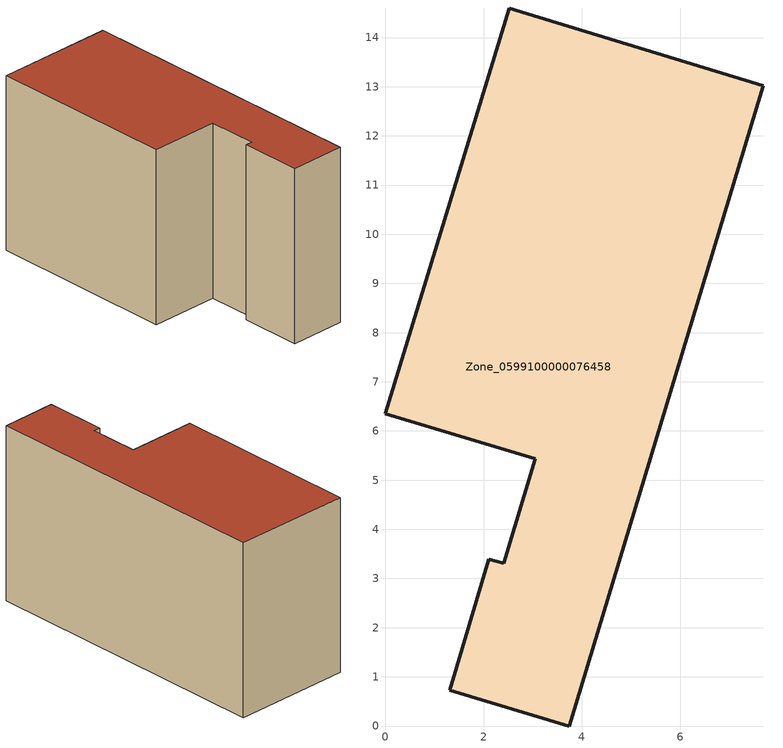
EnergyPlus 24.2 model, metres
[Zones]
Zone_0599100000076458
 floor ground (C_G): 7.69,13.02 3.74,0 1.31,0.73 2.11,3.39 2.41,3.31 3.05,5.43 0,6.35 2.52,14.6 z0
 wall outside (C_F): 3.74,0 7.69,13.02 2.52,14.6 0,6.35 3.05,5.43 2.41,3.31 2.11,3.39 1.31,0.73 3.74,0 z0:7.98
 roof outside (C_R): 1.31,0.73 3.74,0 7.69,13.02 2.52,14.6 0,6.35 3.05,5.43 2.41,3.31 2.11,3.39 z7.98
[BUILDING]
Pand.0599100000076458: North Axis=0; Terrain=City; Loads Convergence Tolerance Value=0.04; Temperature Convergence Tolerance Value=0.4; Solar Distribution=FullExterior; Maximum Number of Warmup Days=25; Minimum Number of Warmup Days=1
[Site:Location]
Rotterdam.The.Hague.AP_ZH_NLD Design_Conditions: Latitude=51.96; Longitude=4.45; Time Zone=1; Elevation=-4.5
[SITE:GROUNDTEMPERATURE:BUILDINGSURFACE]
18, 18, 18, 18, 18, 18, 18, 18, 18, 18, 18, 18
[MATERIAL] Thermal Absorptance=0.9; Solar Absorptance=0.7; Visible Absorptance=0.7
Name | Roughness | Thickness | Conductivity | Density | Specific Heat
G.TI.1975-1991 | MediumSmooth | 0.15 | 0.288461 | 540 | 1210
F.TI.1975-1991 | Rough | 0.3 | 0.230769 | 1920 | 840
R.TI.1975-1991 | MediumRough | 0.2 | 0.153846 | 1500 | 1000
[CONSTRUCTION]
C_G: G.TI.1975-1991
C_F: F.TI.1975-1991
C_R: R.TI.1975-1991
[ZONE]
Zone_0599100000076458: Type=1; Multiplier=1; Ceiling Height=Autocalculate; Volume=Autocalculate; Floor Area=autocalculate; Part of Total Floor Area=Yes
[ZONEINFILTRATION:DESIGNFLOWRATE]
Infil_Zone_0599100000076458: Zone or ZoneList or Space or SpaceList=Zone_0599100000076458; Schedule=AlwaysOn; Design Flow Rate Calculation Method=Flow/Area; Flow Rate per Floor Area=0.003; Constant Term Coefficient=1; Temperature Term Coefficient=0; Velocity Term Coefficient=0; Velocity Squared Term Coefficient=0
[HVACTEMPLATE:ZONE:IDEALLOADSAIRSYSTEM]
Zone_0599100000076458: Maximum Heating Supply Air Temperature=50; Minimum Cooling Supply Air Temperature=13; Maximum Heating Supply Air Humidity Ratio=0.0156; Minimum Cooling Supply Air Humidity Ratio=0.0077; Heating Limit=NoLimit; Cooling Limit=NoLimit; Dehumidification Control Type=ConstantSensibleHeatRatio; Cooling Sensible Heat Ratio=0.7; Dehumidification Setpoint=60; Humidification Control Type=None; Humidification Setpoint=30; Outdoor Air Method=None; Outdoor Air Flow Rate per Person=0.00944; Outdoor Air Flow Rate per Zone Floor Area=0; Outdoor Air Flow Rate per Zone=0; Demand Controlled Ventilation Type=None; Outdoor Air Economizer Type=NoEconomizer; Heat Recovery Type=None; Sensible Heat Recovery Effectiveness=0.7; Latent Heat Recovery Effectiveness=0.65
[ZONECONTROL:THERMOSTAT]
ThermostatControl_Zone_0599100000076458: Zone or ZoneList=Zone_0599100000076458; Control Type Schedule=DualSetpointControlType; Control 1=Thermostat_Zone_0599100000076458; Temperature Difference Between Cutout And Setpoint=0
[THERMOSTATSETPOINT:DUALSETPOINT]
Thermostat_Zone_0599100000076458: Heating Setpoint Temperature Schedule=HeatingSetpoint_Zone_0599100000076458; Cooling Setpoint Temperature Schedule=CoolingSetpoint_Zone_0599100000076458
[SCHEDULE:COMPACT]
HeatingSetpoint_Zone_0599100000076458: Through: 12/31, For: AllDays, Until: 24:00, 21
CoolingSetpoint_Zone_0599100000076458: Through: 12/31, For: AllDays, Until: 24:00, 24
DualSetpointControlType: Through: 12/31, For: AllDays, Until: 24:00, 4
AlwaysOn: Through: 12/31, For: AllDays, Until: 24:00, 1
